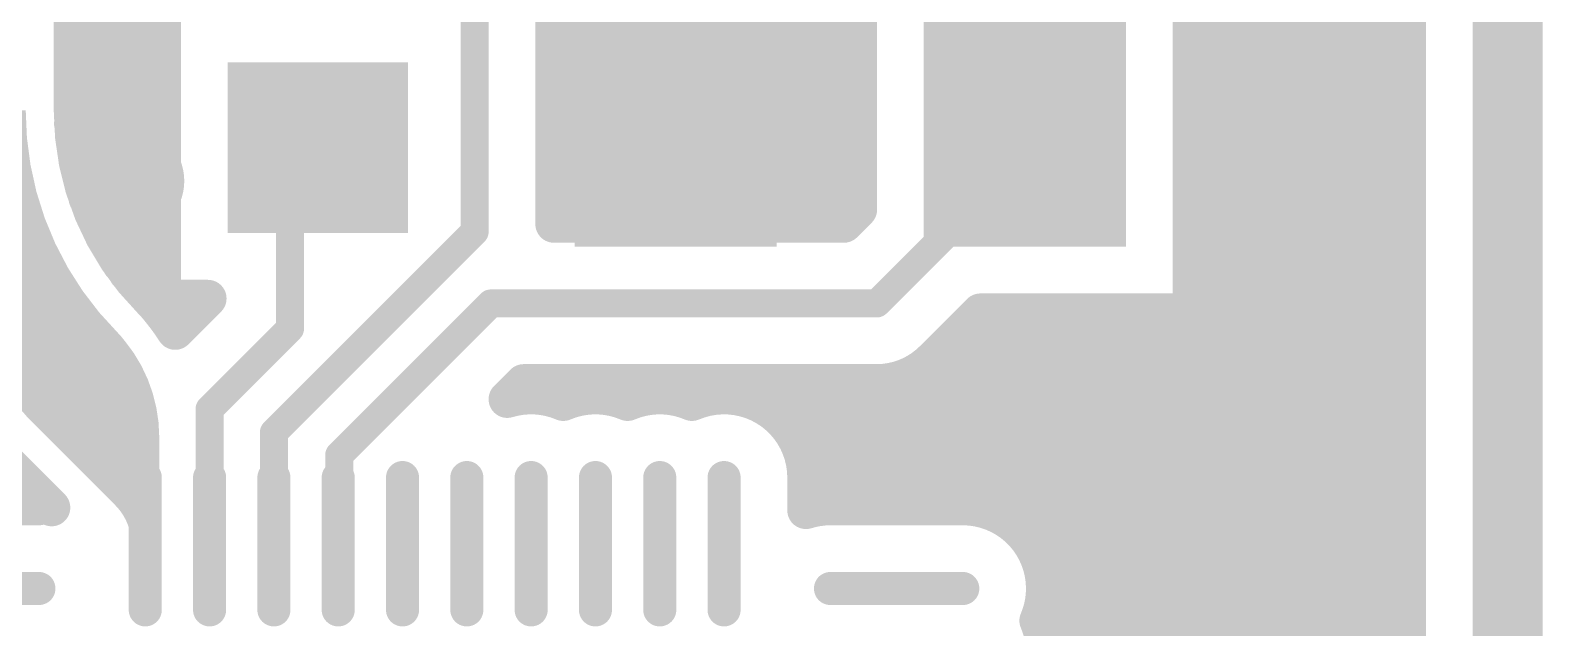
# Model space of a CAD drawing. Header units: inches. Extents: x 0 to 226, y 0 to 70.
# Drawn here: x 99.72 to 107.95, y 10.78 to 14.04 of the extents above; entities that cross this region are included whole.
import ezdxf

# ---------------------------------------------------------------- set-up
doc = ezdxf.new("R2010")
doc.units = ezdxf.units.IN
doc.layers.add('Keep-Out Layer', color=6, linetype='Continuous')
doc.layers.add('Top Layer', color=1, linetype='Continuous')

msp = doc.modelspace()

# ---------------------------------------------------------------- linework, layer by layer
at = {"layer": 'Keep-Out Layer'}
msp.add_lwpolyline([(107.76204, 0, 0.3809999999999999, 0.3809999999999999, 0), (107.76204, 24.8301002, 0.3809999999999999, 0.3809999999999999, 0)], format="xyseb", dxfattribs=at)
at = {"layer": 'Top Layer'}
for points in [[(100.01124016, 13.1830826, 0.2032, 0.2032, 0), (100.01124016, 18.5064654, 0.2032, 0.2032, 0)], [(106.10724016, 0.5460999999999999, 0.2032, 0.2032, 0), (106.10724016, 18.5064654, 0.2032, 0.2032, 0)], [(106.31044016, 0.5460999999999999, 0.2032, 0.2032, 0), (106.31044016, 18.5064654, 0.2032, 0.2032, 0)], [(106.51364016, 0.5460999999999999, 0.2032, 0.2032, 0), (106.51364016, 18.5064654, 0.2032, 0.2032, 0)], [(106.71684016, 0.5460999999999999, 0.2032, 0.2032, 0), (106.71684016, 18.5064654, 0.2032, 0.2032, 0)], [(106.92004016, 0.5460999999999999, 0.2032, 0.2032, 0), (106.92004016, 18.5064654, 0.2032, 0.2032, 0)], [(107.12324016, 0.5460999999999999, 0.2032, 0.2032, 0), (107.12324016, 18.5064654, 0.2032, 0.2032, 0)], [(107.21594, 0.5460999999999999, 0.2032, 0.2032, 0), (107.21594, 18.5064654, 0.2032, 0.2032, 0)], [(99.95053415999999, 13.59946226, 0.2032, 0.2032, 0), (99.95053415999999, 18.39536072, 0.2032, 0.2032, 0)], [(100.21444016, 12.76275832, 0.2032, 0.2032, 0), (100.21444016, 18.25247556, 0.2032, 0.2032, 0)], [(100.41764016, 12.52404404, 0.2032, 0.2032, 0), (100.41764016, 18.25247556, 0.2032, 0.2032, 0)], [(104.07524016, 12.9805303, 0.2032, 0.2032, 0), (104.07524016, 15.18980198, 0.2032, 0.2032, 0)], [(103.87204016, 12.9805303, 0.2032, 0.2032, 0), (103.87204016, 14.98660198, 0.2032, 0.2032, 0)], [(103.05924016, 12.9805303, 0.2032, 0.2032, 0), (103.05924016, 14.80145376, 0.2032, 0.2032, 0)], [(103.26244016, 12.9805303, 0.2032, 0.2032, 0), (103.26244016, 14.80145376, 0.2032, 0.2032, 0)], [(103.46564016, 12.9805303, 0.2032, 0.2032, 0), (103.46564016, 14.80145376, 0.2032, 0.2032, 0)], [(103.66884016, 12.9805303, 0.2032, 0.2032, 0), (103.66884016, 14.80145376, 0.2032, 0.2032, 0)], [(102.85604016, 12.9805303, 0.2032, 0.2032, 0), (102.85604016, 14.70448164, 0.2032, 0.2032, 0)], [(102.13978048, 12.9393569, 0.1524, 0.1524, 0), (102.13978048, 14.5988786, 0.1524, 0.1524, 0)], [(102.65284016, 12.9805303, 0.2032, 0.2032, 0), (102.65284016, 14.50128164, 0.2032, 0.2032, 0)], [(104.22848852, 13.05970972, 0.2032, 0.2032, 0), (104.22848852, 14.51265576, 0.2032, 0.2032, 0)], [(106.0396914, 12.50145328, 0.2032, 0.2032, 0), (106.0396914, 14.51265576, 0.2032, 0.2032, 0)], [(102.57158048, 12.9805303, 0.2032, 0.2032, 0), (102.57158048, 14.42002196, 0.2032, 0.2032, 0)], [(100.44050524, 12.5756543, 0.2032, 0.2032, 0), (100.44050524, 14.21685498, 0.2032, 0.2032, 0)], [(99.95053415999999, 14.13686784, 0.2032, 0.2032, 0), (100.44050524, 14.13686784, 0.2032, 0.2032, 0)], [(102.57158048, 14.13686784, 0.2032, 0.2032, 0), (104.22848852, 14.13686784, 0.2032, 0.2032, 0)], [(106.0396914, 14.13686784, 0.2032, 0.2032, 0), (107.21594, 14.13686784, 0.2032, 0.2032, 0)], [(99.95053415999999, 13.93366784, 0.2032, 0.2032, 0), (100.44050524, 13.93366784, 0.2032, 0.2032, 0)], [(102.57158048, 13.93366784, 0.2032, 0.2032, 0), (104.22848852, 13.93366784, 0.2032, 0.2032, 0)], [(106.0396914, 13.93366784, 0.2032, 0.2032, 0), (107.21594, 13.93366784, 0.2032, 0.2032, 0)], [(99.96008456, 12.15069198, 0.6730999999999999, 0.6730999999999999, -0.198912367379658), (99.35998416, 13.59946226, 0.6730999999999999, 0.6730999999999999, 0)], [(99.95053415999999, 13.73046784, 0.2032, 0.2032, 0), (100.44050524, 13.73046784, 0.2032, 0.2032, 0)], [(102.57158048, 13.73046784, 0.2032, 0.2032, 0), (104.22848852, 13.73046784, 0.2032, 0.2032, 0)], [(106.0396914, 13.73046784, 0.2032, 0.2032, 0), (107.21594, 13.73046784, 0.2032, 0.2032, 0)], [(100.37766564, 12.56827306, 0.2032, 0.2032, -0.198912367379658), (99.95053415999999, 13.59946226, 0.2032, 0.2032, 0)], [(99.95232232, 13.52726784, 0.2032, 0.2032, 0), (100.44050524, 13.52726784, 0.2032, 0.2032, 0)], [(102.57158048, 13.52726784, 0.2032, 0.2032, 0), (104.22848852, 13.52726784, 0.2032, 0.2032, 0)], [(106.0396914, 13.52726784, 0.2032, 0.2032, 0), (107.21594, 13.52726784, 0.2032, 0.2032, 0)], [(99.97677235999998, 13.32406784, 0.2032, 0.2032, 0), (100.44050524, 13.32406784, 0.2032, 0.2032, 0)], [(101.13518, 13.11832784, 0.1524, 0.1524, 0), (101.3862336, 13.36938144, 0.1524, 0.1524, 0)], [(102.57158048, 13.32406784, 0.2032, 0.2032, 0), (104.22848852, 13.32406784, 0.2032, 0.2032, 0)], [(104.32816574, 12.5487303, 0.1524, 0.1524, 0), (105.13408996, 13.35465452, 0.1524, 0.1524, 0)], [(105.13408996, 13.35465452, 0.1524, 0.1524, 0), (105.13409504, 13.35465452, 0.1524, 0.1524, 0)], [(106.0396914, 13.32406784, 0.2032, 0.2032, 0), (107.21594, 13.32406784, 0.2032, 0.2032, 0)], [(100.03130362, 13.12086784, 0.2032, 0.2032, 0), (100.44050524, 13.12086784, 0.2032, 0.2032, 0)], [(101.13518, 12.41237294, 0.1524, 0.1524, 0), (101.13518, 13.11832784, 0.1524, 0.1524, 0)], [(102.57158048, 13.12086784, 0.2032, 0.2032, 0), (104.22848852, 13.12086784, 0.2032, 0.2032, 0)], [(106.0396914, 13.12086784, 0.2032, 0.2032, 0), (107.21594, 13.12086784, 0.2032, 0.2032, 0)], [(104.1493091, 12.9805303, 0.2032, 0.2032, 0), (104.22848852, 13.05970972, 0.2032, 0.2032, 0)], [(100.1197261, 12.91766784, 0.2032, 0.2032, 0), (100.44050524, 12.91766784, 0.2032, 0.2032, 0)], [(101.047169, 11.84674542, 0.1524, 0.1524, 0), (102.13978048, 12.9393569, 0.1524, 0.1524, 0)], [(102.57158048, 12.9805303, 0.2032, 0.2032, 0), (104.1493091, 12.9805303, 0.2032, 0.2032, 0)], [(106.0396914, 12.91766784, 0.2032, 0.2032, 0), (107.21594, 12.91766784, 0.2032, 0.2032, 0)], [(100.24976648, 12.71446784, 0.2032, 0.2032, 0), (100.44050524, 12.71446784, 0.2032, 0.2032, 0)], [(106.0396914, 12.71446784, 0.2032, 0.2032, 0), (107.21594, 12.71446784, 0.2032, 0.2032, 0)], [(100.44050524, 12.5756543, 0.2032, 0.2032, 0), (100.68780472, 12.5756543, 0.2032, 0.2032, 0)], [(100.51010378, 12.39795336, 0.2032, 0.2032, 0), (100.68780472, 12.5756543, 0.2032, 0.2032, 0)], [(100.37766564, 12.56827306, 0.2032, 0.2032, -0.03240141797520261), (100.42811766, 12.51082334, 0.2032, 0.2032, 0)], [(100.42777476, 12.51126784, 0.2032, 0.2032, 0), (100.62341826, 12.51126784, 0.2032, 0.2032, 0)], [(100.42811512, 12.51082334, 0.2032, 0.2032, -0.03228820489704481), (100.51010378, 12.39795336, 0.2032, 0.2032, 0)], [(101.40244642, 11.7234589, 0.1524, 0.1524, 0), (102.22771782, 12.5487303, 0.1524, 0.1524, 0)], [(102.22771782, 12.5487303, 0.1524, 0.1524, 0), (104.32816574, 12.5487303, 0.1524, 0.1524, 0)], [(104.63398174, 12.24388966, 0.2032, 0.2032, 0), (104.89154536, 12.50145328, 0.2032, 0.2032, 0)], [(104.88804016, 11.4335941, 0.2032, 0.2032, 0), (104.88804016, 12.49794808, 0.2032, 0.2032, 0)], [(104.89154536, 12.50145328, 0.2032, 0.2032, 0), (106.0396914, 12.50145328, 0.2032, 0.2032, 0)], [(105.09124016, 11.33146832, 0.2032, 0.2032, 0), (105.09124016, 12.50145328, 0.2032, 0.2032, 0)], [(105.29444016, 0.5460999999999999, 0.2032, 0.2032, 0), (105.29444016, 12.50145328, 0.2032, 0.2032, 0)], [(105.49764016, 0.5460999999999999, 0.2032, 0.2032, 0), (105.49764016, 12.50145328, 0.2032, 0.2032, 0)], [(105.70084016, 0.5460999999999999, 0.2032, 0.2032, 0), (105.70084016, 12.50145328, 0.2032, 0.2032, 0)], [(105.90404016, 0.5460999999999999, 0.2032, 0.2032, 0), (105.90404016, 12.50145328, 0.2032, 0.2032, 0)], [(106.0396914, 12.51126784, 0.2032, 0.2032, 0), (107.21594, 12.51126784, 0.2032, 0.2032, 0)], [(100.6971697, 11.97436264, 0.1524, 0.1524, 0), (101.13518, 12.41237294, 0.1524, 0.1524, 0)], [(100.12718608, 12.3513342, 0.1524, 0.1524, -0.198912367379658), (100.3471704, 11.8202456, 0.1524, 0.1524, 0)], [(104.68484016, 11.44316736, 0.2032, 0.2032, 0), (104.68484016, 12.29474808, 0.2032, 0.2032, 0)], [(104.69815992, 12.30806784, 0.2032, 0.2032, 0), (107.21594, 12.30806784, 0.2032, 0.2032, 0)], [(104.63398174, 12.24388966, 0.2032, 0.2032, -0.1993267855441518), (104.32816574, 12.1169303, 0.2032, 0.2032, 0)], [(104.63349406, 12.24340198, 0.2032, 0.2032, -0.198912367379658), (104.32816574, 12.1169303, 0.2032, 0.2032, 0)], [(99.82951839999998, 12.11617846, 0.1524, 0.1524, 0), (100.09454962, 11.85114724, 0.1524, 0.1524, 0)], [(99.96008456, 12.15069198, 0.1524, 0.1524, 0), (100.11172256, 11.99905398, 0.1524, 0.1524, 0)], [(100.13275376, 12.12169026, 0.1524, 0.1524, -0.198912367379658), (100.3471704, 11.60404334, 0.1524, 0.1524, 0)], [(102.31711312, 12.02746896, 0.2032, 0.2032, 0), (102.40657446, 12.1169303, 0.2032, 0.2032, 0)], [(102.394512, 12.10486784, 0.2032, 0.2032, 0), (107.21594, 12.10486784, 0.2032, 0.2032, 0)], [(102.40657446, 12.1169303, 0.2032, 0.2032, 0), (104.32816574, 12.1169303, 0.2032, 0.2032, 0)], [(102.65284016, 12.0228487, 0.2032, 0.2032, 0), (102.65284016, 12.1169303, 0.2032, 0.2032, 0)], [(103.05924016, 12.03810902, 0.2032, 0.2032, 0), (103.05924016, 12.1169303, 0.2032, 0.2032, 0)], [(103.26244016, 12.0317006, 0.2032, 0.2032, 0), (103.26244016, 12.1169303, 0.2032, 0.2032, 0)], [(103.66884016, 12.01247026, 0.2032, 0.2032, 0), (103.66884016, 12.1169303, 0.2032, 0.2032, 0)], [(103.87204016, 11.84215818, 0.2032, 0.2032, 0), (103.87204016, 12.1169303, 0.2032, 0.2032, 0)], [(104.07524016, 11.44316736, 0.2032, 0.2032, 0), (104.07524016, 12.1169303, 0.2032, 0.2032, 0)], [(104.27844016, 11.44316736, 0.2032, 0.2032, 0), (104.27844016, 12.1169303, 0.2032, 0.2032, 0)], [(104.48164016, 11.44316736, 0.2032, 0.2032, 0), (104.48164016, 12.1451243, 0.2032, 0.2032, 0)], [(99.84055215999999, 12.04450728, 0.1524, 0.1524, 0), (100.13742736, 11.74763208, 0.1524, 0.1524, 0)], [(102.31711312, 12.02746896, 0.2032, 0.2032, -0.176749268592899), (102.62216712, 12.01106818, 0.2032, 0.2032, 0)], [(102.62216712, 12.01106818, 0.2032, 0.2032, -0.2045827865795275), (102.97216388, 12.01106818, 0.2032, 0.2032, 0)], [(102.97216388, 12.01106818, 0.2032, 0.2032, -0.2045827865795275), (103.32216572, 12.01106818, 0.2032, 0.2032, 0)], [(103.32216572, 12.01106818, 0.2032, 0.2032, -0.5380189141260412), (103.94276392, 11.60126966, 0.2032, 0.2032, 0)], [(99.7621576, 11.98001414, 0.1524, 0.1524, 0), (100.23846348, 11.50370826, 0.1524, 0.1524, 0)], [(100.11172256, 11.99905398, 0.1524, 0.1524, -0.198912367379658), (100.3471704, 11.43063246, 0.1524, 0.1524, 0)], [(100.6971697, 11.24126784, 0.1524, 0.1524, 0), (100.6971697, 11.97436264, 0.1524, 0.1524, 0)], [(103.8262846, 11.90166784, 0.2032, 0.2032, 0), (107.21594, 11.90166784, 0.2032, 0.2032, 0)], [(100.09454962, 11.8511447, 0.1524, 0.1524, -0.198912367379658), (100.3471704, 11.24126784, 0.1524, 0.1524, 0)], [(100.3471704, 11.60404334, 0.1524, 0.1524, 0), (100.3471704, 11.8202456, 0.1524, 0.1524, 0)], [(101.047169, 11.24126784, 0.1524, 0.1524, 0), (101.047169, 11.84674542, 0.1524, 0.1524, 0)], [(99.52867064, 11.74652718, 0.2032, 0.2032, 0), (99.83745081999999, 11.437747, 0.2032, 0.2032, 0)], [(100.13742736, 11.74763208, 0.1524, 0.1524, -0.198912367379658), (100.3471704, 11.24126784, 0.1524, 0.1524, 0)], [(101.40244642, 11.24654596, 0.1524, 0.1524, 0), (101.40244642, 11.7234589, 0.1524, 0.1524, 0)], [(103.93203496, 11.69846784, 0.2032, 0.2032, 0), (107.21594, 11.69846784, 0.2032, 0.2032, 0)], [(100.3471704, 10.88126856, 0.17999964, 0.17999964, 0), (100.3471704, 11.60126712, 0.17999964, 0.17999964, 0)], [(100.6971697, 10.88126856, 0.17999964, 0.17999964, 0), (100.6971697, 11.60126712, 0.17999964, 0.17999964, 0)], [(101.047169, 10.88126856, 0.17999964, 0.17999964, 0), (101.047169, 11.60126712, 0.17999964, 0.17999964, 0)], [(101.3971683, 10.88126856, 0.17999964, 0.17999964, 0), (101.3971683, 11.60126712, 0.17999964, 0.17999964, 0)], [(101.7471676, 10.88126856, 0.17999964, 0.17999964, 0), (101.7471676, 11.60126712, 0.17999964, 0.17999964, 0)], [(102.0971669, 10.88126856, 0.17999964, 0.17999964, 0), (102.0971669, 11.60126712, 0.17999964, 0.17999964, 0)], [(102.4471662, 10.88126856, 0.17999964, 0.17999964, 0), (102.4471662, 11.60126712, 0.17999964, 0.17999964, 0)], [(102.7971655, 10.88126856, 0.17999964, 0.17999964, 0), (102.7971655, 11.60126712, 0.17999964, 0.17999964, 0)], [(103.1471648, 10.88126856, 0.17999964, 0.17999964, 0), (103.1471648, 11.60126712, 0.17999964, 0.17999964, 0)], [(103.4971641, 10.88126856, 0.17999964, 0.17999964, 0), (103.4971641, 11.60126712, 0.17999964, 0.17999964, 0)], [(103.94276392, 11.42273052, 0.2032, 0.2032, 0), (103.94276392, 11.60126966, 0.2032, 0.2032, 0)], [(100.3471704, 11.43063246, 0.1524, 0.1524, 0), (100.3471704, 11.60404334, 0.1524, 0.1524, 0)], [(98.24677073999999, 11.49526784, 0.2032, 0.2032, 0), (99.77992997999999, 11.49526784, 0.2032, 0.2032, 0)], [(99.51049948, 11.44316736, 0.2032, 0.2032, 0), (99.7681647, 11.44316736, 0.2032, 0.2032, 0)], [(100.23846348, 11.50370572, 0.1524, 0.1524, -0.198912367379658), (100.3471704, 11.24126784, 0.1524, 0.1524, 0)], [(103.94276392, 11.49526784, 0.2032, 0.2032, 0), (107.21594, 11.49526784, 0.2032, 0.2032, 0)], [(103.94276392, 11.42273052, 0.2032, 0.2032, -0.07615422015174254), (104.07616218, 11.44316736, 0.2032, 0.2032, 0)], [(104.07616218, 11.44316736, 0.2032, 0.2032, 0), (104.79616582, 11.44316736, 0.2032, 0.2032, 0)], [(104.79616582, 11.44316736, 0.2032, 0.2032, -0.4142135623730951), (105.24176564, 10.99756754, 0.2032, 0.2032, 0)], [(100.3471704, 11.24126784, 0.1524, 0.1524, 0), (100.3471704, 11.43063246, 0.1524, 0.1524, 0)], [(105.1305746, 11.29206784, 0.2032, 0.2032, 0), (107.21594, 11.29206784, 0.2032, 0.2032, 0)], [(101.3971683, 11.24126784, 0.1524, 0.1524, 0), (101.40244642, 11.24654596, 0.1524, 0.1524, 0)], [(105.23231176, 11.08886784, 0.2032, 0.2032, 0), (107.21594, 11.08886784, 0.2032, 0.2032, 0)], [(99.76816215999999, 10.99756754, 0.17999964, 0.17999964, 0), (99.0481636, 10.99756754, 0.17999964, 0.17999964, 0)], [(104.07616472, 10.99756754, 0.17999964, 0.17999964, 0), (104.79616328, 10.99756754, 0.17999964, 0.17999964, 0)], [(105.24176564, 10.99756754, 0.2032, 0.2032, -0.1012428938695137), (105.20596434, 10.82256916, 0.2032, 0.2032, 0)], [(105.22748576, 10.88566784, 0.2032, 0.2032, 0), (107.21594, 10.88566784, 0.2032, 0.2032, 0)], [(105.20596434, 10.82256916, 0.2032, 0.2032, -0.1012428938695139), (105.24176564, 10.64756824, 0.2032, 0.2032, 0)]]:
    msp.add_lwpolyline(points, format="xyseb", dxfattribs=at)
for points in [[(100.05139248, 14.03617716, 0.3048, 0.3048, 1), (100.35619248, 14.03617716, 0.3048, 0.3048, 1)], [(99.89973416, 14.13686784, 0.1016, 0.1016, 1), (100.00133416, 14.13686784, 0.1016, 0.1016, 1)], [(100.38970524, 14.13686784, 0.1016, 0.1016, 1), (100.49130524, 14.13686784, 0.1016, 0.1016, 1)], [(102.52078048, 14.13686784, 0.1016, 0.1016, 1), (102.62238048, 14.13686784, 0.1016, 0.1016, 1)], [(105.9888914, 14.13686784, 0.1016, 0.1016, 1), (106.0904914, 14.13686784, 0.1016, 0.1016, 1)], [(107.16514, 14.13686784, 0.1016, 0.1016, 1), (107.26674, 14.13686784, 0.1016, 0.1016, 1)], [(99.89973416, 13.93366784, 0.1016, 0.1016, 1), (100.00133416, 13.93366784, 0.1016, 0.1016, 1)], [(100.38970524, 13.93366784, 0.1016, 0.1016, 1), (100.49130524, 13.93366784, 0.1016, 0.1016, 1)], [(102.52078048, 13.93366784, 0.1016, 0.1016, 1), (102.62238048, 13.93366784, 0.1016, 0.1016, 1)], [(104.17768852, 13.93366784, 0.1016, 0.1016, 1), (104.27928852, 13.93366784, 0.1016, 0.1016, 1)], [(105.9888914, 13.93366784, 0.1016, 0.1016, 1), (106.0904914, 13.93366784, 0.1016, 0.1016, 1)], [(107.16514, 13.93366784, 0.1016, 0.1016, 1), (107.26674, 13.93366784, 0.1016, 0.1016, 1)], [(99.89973416, 13.73046784, 0.1016, 0.1016, 1), (100.00133416, 13.73046784, 0.1016, 0.1016, 1)], [(100.38970524, 13.73046784, 0.1016, 0.1016, 1), (100.49130524, 13.73046784, 0.1016, 0.1016, 1)], [(102.52078048, 13.73046784, 0.1016, 0.1016, 1), (102.62238048, 13.73046784, 0.1016, 0.1016, 1)], [(104.17768852, 13.73046784, 0.1016, 0.1016, 1), (104.27928852, 13.73046784, 0.1016, 0.1016, 1)], [(105.9888914, 13.73046784, 0.1016, 0.1016, 1), (106.0904914, 13.73046784, 0.1016, 0.1016, 1)], [(107.16514, 13.73046784, 0.1016, 0.1016, 1), (107.26674, 13.73046784, 0.1016, 0.1016, 1)], [(99.89973416, 13.59946226, 0.1016, 0.1016, 1), (100.00133416, 13.59946226, 0.1016, 0.1016, 1)], [(99.89973416, 13.59946226, 0.1016, 0.1016, 1), (100.00133416, 13.59946226, 0.1016, 0.1016, 1)], [(99.90152231999998, 13.52726784, 0.1016, 0.1016, 1), (100.00312232, 13.52726784, 0.1016, 0.1016, 1)], [(100.38970524, 13.52726784, 0.1016, 0.1016, 1), (100.49130524, 13.52726784, 0.1016, 0.1016, 1)], [(102.52078048, 13.52726784, 0.1016, 0.1016, 1), (102.62238048, 13.52726784, 0.1016, 0.1016, 1)], [(104.17768852, 13.52726784, 0.1016, 0.1016, 1), (104.27928852, 13.52726784, 0.1016, 0.1016, 1)], [(105.9888914, 13.52726784, 0.1016, 0.1016, 1), (106.0904914, 13.52726784, 0.1016, 0.1016, 1)], [(106.16850496, 13.30440824, 0.3048, 0.3048, 1), (106.47330496, 13.30440824, 0.3048, 0.3048, 1)], [(107.16514, 13.52726784, 0.1016, 0.1016, 1), (107.26674, 13.52726784, 0.1016, 0.1016, 1)], [(100.10219248, 13.21526186, 0.3048, 0.3048, 1), (100.40699248, 13.21526186, 0.3048, 0.3048, 1)], [(99.92597236, 13.32406784, 0.1016, 0.1016, 1), (100.02757236, 13.32406784, 0.1016, 0.1016, 1)], [(100.38970524, 13.32406784, 0.1016, 0.1016, 1), (100.49130524, 13.32406784, 0.1016, 0.1016, 1)], [(101.3481336, 13.36938144, 0.0762, 0.0762, 1), (101.4243336, 13.36938144, 0.0762, 0.0762, 1)], [(102.52078048, 13.32406784, 0.1016, 0.1016, 1), (102.62238048, 13.32406784, 0.1016, 0.1016, 1)], [(104.17768852, 13.32406784, 0.1016, 0.1016, 1), (104.27928852, 13.32406784, 0.1016, 0.1016, 1)], [(105.09598996, 13.35465452, 0.0762, 0.0762, 1), (105.17218996, 13.35465452, 0.0762, 0.0762, 1)], [(105.09598996, 13.35465452, 0.0762, 0.0762, 1), (105.17218996, 13.35465452, 0.0762, 0.0762, 1)], [(105.09599504, 13.35465452, 0.0762, 0.0762, 1), (105.17219504, 13.35465452, 0.0762, 0.0762, 1)], [(105.9888914, 13.32406784, 0.1016, 0.1016, 1), (106.0904914, 13.32406784, 0.1016, 0.1016, 1)], [(107.16514, 13.32406784, 0.1016, 0.1016, 1), (107.26674, 13.32406784, 0.1016, 0.1016, 1)], [(99.96044016, 13.1830826, 0.1016, 0.1016, 1), (100.06204016, 13.1830826, 0.1016, 0.1016, 1)], [(99.98050362, 13.12086784, 0.1016, 0.1016, 1), (100.08210362, 13.12086784, 0.1016, 0.1016, 1)], [(100.38970524, 13.12086784, 0.1016, 0.1016, 1), (100.49130524, 13.12086784, 0.1016, 0.1016, 1)], [(101.09708, 13.11832784, 0.0762, 0.0762, 1), (101.17328, 13.11832784, 0.0762, 0.0762, 1)], [(101.09708, 13.11832784, 0.0762, 0.0762, 1), (101.17328, 13.11832784, 0.0762, 0.0762, 1)], [(102.52078048, 13.12086784, 0.1016, 0.1016, 1), (102.62238048, 13.12086784, 0.1016, 0.1016, 1)], [(104.17768852, 13.12086784, 0.1016, 0.1016, 1), (104.27928852, 13.12086784, 0.1016, 0.1016, 1)], [(105.9888914, 13.12086784, 0.1016, 0.1016, 1), (106.0904914, 13.12086784, 0.1016, 0.1016, 1)], [(107.16514, 13.12086784, 0.1016, 0.1016, 1), (107.26674, 13.12086784, 0.1016, 0.1016, 1)], [(104.17768852, 13.05970972, 0.1016, 0.1016, 1), (104.27928852, 13.05970972, 0.1016, 0.1016, 1)], [(104.17768852, 13.05970972, 0.1016, 0.1016, 1), (104.27928852, 13.05970972, 0.1016, 0.1016, 1)], [(100.0689261, 12.91766784, 0.1016, 0.1016, 1), (100.1705261, 12.91766784, 0.1016, 0.1016, 1)], [(100.38970524, 12.91766784, 0.1016, 0.1016, 1), (100.49130524, 12.91766784, 0.1016, 0.1016, 1)], [(102.10168048, 12.9393569, 0.0762, 0.0762, 1), (102.17788048, 12.9393569, 0.0762, 0.0762, 1)], [(102.10168048, 12.9393569, 0.0762, 0.0762, 1), (102.17788048, 12.9393569, 0.0762, 0.0762, 1)], [(102.52078048, 12.9805303, 0.1016, 0.1016, 1), (102.62238048, 12.9805303, 0.1016, 0.1016, 1)], [(102.52078048, 12.9805303, 0.1016, 0.1016, 1), (102.62238048, 12.9805303, 0.1016, 0.1016, 1)], [(102.60204016, 12.9805303, 0.1016, 0.1016, 1), (102.70364016, 12.9805303, 0.1016, 0.1016, 1)], [(102.80524016, 12.9805303, 0.1016, 0.1016, 1), (102.90684016, 12.9805303, 0.1016, 0.1016, 1)], [(103.00844016, 12.9805303, 0.1016, 0.1016, 1), (103.11004016, 12.9805303, 0.1016, 0.1016, 1)], [(103.21164016, 12.9805303, 0.1016, 0.1016, 1), (103.31324016, 12.9805303, 0.1016, 0.1016, 1)], [(103.41484016, 12.9805303, 0.1016, 0.1016, 1), (103.51644016, 12.9805303, 0.1016, 0.1016, 1)], [(103.61804016, 12.9805303, 0.1016, 0.1016, 1), (103.71964016, 12.9805303, 0.1016, 0.1016, 1)], [(103.82124016, 12.9805303, 0.1016, 0.1016, 1), (103.92284016, 12.9805303, 0.1016, 0.1016, 1)], [(104.02444016, 12.9805303, 0.1016, 0.1016, 1), (104.12604016, 12.9805303, 0.1016, 0.1016, 1)], [(104.0985091, 12.9805303, 0.1016, 0.1016, 1), (104.2001091, 12.9805303, 0.1016, 0.1016, 1)], [(104.0985091, 12.9805303, 0.1016, 0.1016, 1), (104.2001091, 12.9805303, 0.1016, 0.1016, 1)], [(105.9888914, 12.91766784, 0.1016, 0.1016, 1), (106.0904914, 12.91766784, 0.1016, 0.1016, 1)], [(107.16514, 12.91766784, 0.1016, 0.1016, 1), (107.26674, 12.91766784, 0.1016, 0.1016, 1)], [(100.16364016, 12.76275832, 0.1016, 0.1016, 1), (100.26524016, 12.76275832, 0.1016, 0.1016, 1)], [(100.19896648, 12.71446784, 0.1016, 0.1016, 1), (100.30056648, 12.71446784, 0.1016, 0.1016, 1)], [(100.38970524, 12.71446784, 0.1016, 0.1016, 1), (100.49130524, 12.71446784, 0.1016, 0.1016, 1)], [(105.9888914, 12.71446784, 0.1016, 0.1016, 1), (106.0904914, 12.71446784, 0.1016, 0.1016, 1)], [(107.16514, 12.71446784, 0.1016, 0.1016, 1), (107.26674, 12.71446784, 0.1016, 0.1016, 1)], [(100.38970524, 12.5756543, 0.1016, 0.1016, 1), (100.49130524, 12.5756543, 0.1016, 0.1016, 1)], [(100.38970524, 12.5756543, 0.1016, 0.1016, 1), (100.49130524, 12.5756543, 0.1016, 0.1016, 1)], [(100.63700472, 12.5756543, 0.1016, 0.1016, 1), (100.73860472, 12.5756543, 0.1016, 0.1016, 1)], [(100.63700472, 12.5756543, 0.1016, 0.1016, 1), (100.73860472, 12.5756543, 0.1016, 0.1016, 1)], [(100.32686564, 12.56827306, 0.1016, 0.1016, 1), (100.42846564, 12.56827306, 0.1016, 0.1016, 1)], [(100.32686564, 12.56827306, 0.1016, 0.1016, 1), (100.42846564, 12.56827306, 0.1016, 0.1016, 1)], [(100.36684016, 12.52404404, 0.1016, 0.1016, 1), (100.46844016, 12.52404404, 0.1016, 0.1016, 1)], [(100.37697476, 12.51126784, 0.1016, 0.1016, 1), (100.47857476, 12.51126784, 0.1016, 0.1016, 1)], [(100.37731512, 12.51082334, 0.1016, 0.1016, 1), (100.47891512, 12.51082334, 0.1016, 0.1016, 1)], [(100.37731766, 12.51082334, 0.1016, 0.1016, 1), (100.47891766, 12.51082334, 0.1016, 0.1016, 1)], [(100.57261826, 12.51126784, 0.1016, 0.1016, 1), (100.67421826, 12.51126784, 0.1016, 0.1016, 1)], [(102.18961782, 12.5487303, 0.0762, 0.0762, 1), (102.26581782, 12.5487303, 0.0762, 0.0762, 1)], [(102.18961782, 12.5487303, 0.0762, 0.0762, 1), (102.26581782, 12.5487303, 0.0762, 0.0762, 1)], [(104.29006574, 12.5487303, 0.0762, 0.0762, 1), (104.36626574, 12.5487303, 0.0762, 0.0762, 1)], [(104.29006574, 12.5487303, 0.0762, 0.0762, 1), (104.36626574, 12.5487303, 0.0762, 0.0762, 1)], [(104.83724016, 12.49794808, 0.1016, 0.1016, 1), (104.93884016, 12.49794808, 0.1016, 0.1016, 1)], [(104.84074536, 12.50145328, 0.1016, 0.1016, 1), (104.94234536, 12.50145328, 0.1016, 0.1016, 1)], [(104.84074536, 12.50145328, 0.1016, 0.1016, 1), (104.94234536, 12.50145328, 0.1016, 0.1016, 1)], [(105.04044016, 12.50145328, 0.1016, 0.1016, 1), (105.14204016, 12.50145328, 0.1016, 0.1016, 1)], [(105.24364016, 12.50145328, 0.1016, 0.1016, 1), (105.34524016, 12.50145328, 0.1016, 0.1016, 1)], [(105.44684016, 12.50145328, 0.1016, 0.1016, 1), (105.54844016, 12.50145328, 0.1016, 0.1016, 1)], [(105.65004016, 12.50145328, 0.1016, 0.1016, 1), (105.75164016, 12.50145328, 0.1016, 0.1016, 1)], [(105.85324016, 12.50145328, 0.1016, 0.1016, 1), (105.95484016, 12.50145328, 0.1016, 0.1016, 1)], [(105.9888914, 12.51126784, 0.1016, 0.1016, 1), (106.0904914, 12.51126784, 0.1016, 0.1016, 1)], [(105.9888914, 12.50145328, 0.1016, 0.1016, 1), (106.0904914, 12.50145328, 0.1016, 0.1016, 1)], [(105.9888914, 12.50145328, 0.1016, 0.1016, 1), (106.0904914, 12.50145328, 0.1016, 0.1016, 1)], [(107.16514, 12.51126784, 0.1016, 0.1016, 1), (107.26674, 12.51126784, 0.1016, 0.1016, 1)], [(99.79180955999999, 12.15069198, 0.33655, 0.33655, 1), (100.12835956, 12.15069198, 0.33655, 0.33655, 1)], [(100.45930378, 12.39795336, 0.1016, 0.1016, 1), (100.56090378, 12.39795336, 0.1016, 0.1016, 1)], [(100.45930378, 12.39795336, 0.1016, 0.1016, 1), (100.56090378, 12.39795336, 0.1016, 0.1016, 1)], [(101.09708, 12.41237294, 0.0762, 0.0762, 1), (101.17328, 12.41237294, 0.0762, 0.0762, 1)], [(101.09708, 12.41237294, 0.0762, 0.0762, 1), (101.17328, 12.41237294, 0.0762, 0.0762, 1)], [(100.08908608, 12.3513342, 0.0762, 0.0762, 1), (100.16528608, 12.3513342, 0.0762, 0.0762, 1)], [(104.63404016, 12.29474808, 0.1016, 0.1016, 1), (104.73564016, 12.29474808, 0.1016, 0.1016, 1)], [(104.64735992, 12.30806784, 0.1016, 0.1016, 1), (104.74895992, 12.30806784, 0.1016, 0.1016, 1)], [(107.16514, 12.30806784, 0.1016, 0.1016, 1), (107.26674, 12.30806784, 0.1016, 0.1016, 1)], [(104.58269406, 12.24340198, 0.1016, 0.1016, 1), (104.68429406, 12.24340198, 0.1016, 0.1016, 1)], [(104.58318174, 12.24388966, 0.1016, 0.1016, 1), (104.68478174, 12.24388966, 0.1016, 0.1016, 1)], [(104.58318174, 12.24388966, 0.1016, 0.1016, 1), (104.68478174, 12.24388966, 0.1016, 0.1016, 1)], [(106.5639728, 12.0043829, 0.3048, 0.3048, 1), (106.8687728, 12.0043829, 0.3048, 0.3048, 1)], [(99.7914184, 12.11617846, 0.0762, 0.0762, 1), (99.86761839999998, 12.11617846, 0.0762, 0.0762, 1)], [(99.92198456, 12.15069198, 0.0762, 0.0762, 1), (99.99818456, 12.15069198, 0.0762, 0.0762, 1)], [(100.09465376, 12.12169026, 0.0762, 0.0762, 1), (100.17085376, 12.12169026, 0.0762, 0.0762, 1)], [(102.343712, 12.10486784, 0.1016, 0.1016, 1), (102.445312, 12.10486784, 0.1016, 0.1016, 1)], [(102.35577446, 12.1169303, 0.1016, 0.1016, 1), (102.45737446, 12.1169303, 0.1016, 0.1016, 1)], [(102.35577446, 12.1169303, 0.1016, 0.1016, 1), (102.45737446, 12.1169303, 0.1016, 0.1016, 1)], [(102.60204016, 12.1169303, 0.1016, 0.1016, 1), (102.70364016, 12.1169303, 0.1016, 0.1016, 1)], [(103.00844016, 12.1169303, 0.1016, 0.1016, 1), (103.11004016, 12.1169303, 0.1016, 0.1016, 1)], [(103.21164016, 12.1169303, 0.1016, 0.1016, 1), (103.31324016, 12.1169303, 0.1016, 0.1016, 1)], [(103.61804016, 12.1169303, 0.1016, 0.1016, 1), (103.71964016, 12.1169303, 0.1016, 0.1016, 1)], [(103.82124016, 12.1169303, 0.1016, 0.1016, 1), (103.92284016, 12.1169303, 0.1016, 0.1016, 1)], [(104.02444016, 12.1169303, 0.1016, 0.1016, 1), (104.12604016, 12.1169303, 0.1016, 0.1016, 1)], [(104.22764016, 12.1169303, 0.1016, 0.1016, 1), (104.32924016, 12.1169303, 0.1016, 0.1016, 1)], [(104.27736574, 12.1169303, 0.1016, 0.1016, 1), (104.37896574, 12.1169303, 0.1016, 0.1016, 1)], [(104.27736574, 12.1169303, 0.1016, 0.1016, 1), (104.37896574, 12.1169303, 0.1016, 0.1016, 1)], [(104.27736574, 12.1169303, 0.1016, 0.1016, 1), (104.37896574, 12.1169303, 0.1016, 0.1016, 1)], [(104.497632, 11.88866812, 0.3048, 0.3048, 1), (104.802432, 11.88866812, 0.3048, 0.3048, 1)], [(104.43084016, 12.1451243, 0.1016, 0.1016, 1), (104.53244016, 12.1451243, 0.1016, 0.1016, 1)], [(107.16514, 12.10486784, 0.1016, 0.1016, 1), (107.26674, 12.10486784, 0.1016, 0.1016, 1)], [(99.80245215999999, 12.04450728, 0.0762, 0.0762, 1), (99.87865215999999, 12.04450728, 0.0762, 0.0762, 1)], [(102.26631312, 12.02746896, 0.1016, 0.1016, 1), (102.36791312, 12.02746896, 0.1016, 0.1016, 1)], [(102.26631312, 12.02746896, 0.1016, 0.1016, 1), (102.36791312, 12.02746896, 0.1016, 0.1016, 1)], [(102.57136712, 12.01106818, 0.1016, 0.1016, 1), (102.67296712, 12.01106818, 0.1016, 0.1016, 1)], [(102.57136712, 12.01106818, 0.1016, 0.1016, 1), (102.67296712, 12.01106818, 0.1016, 0.1016, 1)], [(102.60204016, 12.0228487, 0.1016, 0.1016, 1), (102.70364016, 12.0228487, 0.1016, 0.1016, 1)], [(102.92136388, 12.01106818, 0.1016, 0.1016, 1), (103.02296388, 12.01106818, 0.1016, 0.1016, 1)], [(102.92136388, 12.01106818, 0.1016, 0.1016, 1), (103.02296388, 12.01106818, 0.1016, 0.1016, 1)], [(103.00844016, 12.03810902, 0.1016, 0.1016, 1), (103.11004016, 12.03810902, 0.1016, 0.1016, 1)], [(103.21164016, 12.0317006, 0.1016, 0.1016, 1), (103.31324016, 12.0317006, 0.1016, 0.1016, 1)], [(103.27136572, 12.01106818, 0.1016, 0.1016, 1), (103.37296572, 12.01106818, 0.1016, 0.1016, 1)], [(103.27136572, 12.01106818, 0.1016, 0.1016, 1), (103.37296572, 12.01106818, 0.1016, 0.1016, 1)], [(103.61804016, 12.01247026, 0.1016, 0.1016, 1), (103.71964016, 12.01247026, 0.1016, 0.1016, 1)], [(105.56012416, 11.84220136, 0.3048, 0.3048, 1), (105.86492416, 11.84220136, 0.3048, 0.3048, 1)], [(99.7240576, 11.98001414, 0.0762, 0.0762, 1), (99.8002576, 11.98001414, 0.0762, 0.0762, 1)], [(100.07362256, 11.99905398, 0.0762, 0.0762, 1), (100.14982256, 11.99905398, 0.0762, 0.0762, 1)], [(100.07362256, 11.99905398, 0.0762, 0.0762, 1), (100.14982256, 11.99905398, 0.0762, 0.0762, 1)], [(100.6590697, 11.97436264, 0.0762, 0.0762, 1), (100.7352697, 11.97436264, 0.0762, 0.0762, 1)], [(100.6590697, 11.97436264, 0.0762, 0.0762, 1), (100.7352697, 11.97436264, 0.0762, 0.0762, 1)], [(103.7754846, 11.90166784, 0.1016, 0.1016, 1), (103.8770846, 11.90166784, 0.1016, 0.1016, 1)], [(103.82124016, 11.84215818, 0.1016, 0.1016, 1), (103.92284016, 11.84215818, 0.1016, 0.1016, 1)], [(107.16514, 11.90166784, 0.1016, 0.1016, 1), (107.26674, 11.90166784, 0.1016, 0.1016, 1)], [(100.05644962, 11.85114724, 0.0762, 0.0762, 1), (100.13264962, 11.85114724, 0.0762, 0.0762, 1)], [(100.05644962, 11.8511447, 0.0762, 0.0762, 1), (100.13264962, 11.8511447, 0.0762, 0.0762, 1)], [(100.3090704, 11.8202456, 0.0762, 0.0762, 1), (100.3852704, 11.8202456, 0.0762, 0.0762, 1)], [(100.3090704, 11.8202456, 0.0762, 0.0762, 1), (100.3852704, 11.8202456, 0.0762, 0.0762, 1)], [(101.009069, 11.84674542, 0.0762, 0.0762, 1), (101.085269, 11.84674542, 0.0762, 0.0762, 1)], [(101.009069, 11.84674542, 0.0762, 0.0762, 1), (101.085269, 11.84674542, 0.0762, 0.0762, 1)], [(100.09932736, 11.74763208, 0.0762, 0.0762, 1), (100.17552736, 11.74763208, 0.0762, 0.0762, 1)], [(100.09932736, 11.74763208, 0.0762, 0.0762, 1), (100.17552736, 11.74763208, 0.0762, 0.0762, 1)], [(101.36434642, 11.7234589, 0.0762, 0.0762, 1), (101.44054642, 11.7234589, 0.0762, 0.0762, 1)], [(101.36434642, 11.7234589, 0.0762, 0.0762, 1), (101.44054642, 11.7234589, 0.0762, 0.0762, 1)], [(103.88123496, 11.69846784, 0.1016, 0.1016, 1), (103.98283496, 11.69846784, 0.1016, 0.1016, 1)], [(107.16514, 11.69846784, 0.1016, 0.1016, 1), (107.26674, 11.69846784, 0.1016, 0.1016, 1)], [(100.30217176, 11.60126712, 0.08999982, 0.08999982, 1), (100.39216904, 11.60126712, 0.08999982, 0.08999982, 1)], [(100.65217106, 11.60126712, 0.08999982, 0.08999982, 1), (100.74216834, 11.60126712, 0.08999982, 0.08999982, 1)], [(101.00217036, 11.60126712, 0.08999982, 0.08999982, 1), (101.09216764, 11.60126712, 0.08999982, 0.08999982, 1)], [(101.35216966, 11.60126712, 0.08999982, 0.08999982, 1), (101.44216694, 11.60126712, 0.08999982, 0.08999982, 1)], [(101.70216896, 11.60126712, 0.08999982, 0.08999982, 1), (101.79216624, 11.60126712, 0.08999982, 0.08999982, 1)], [(102.05216826, 11.60126712, 0.08999982, 0.08999982, 1), (102.14216554, 11.60126712, 0.08999982, 0.08999982, 1)], [(102.40216756, 11.60126712, 0.08999982, 0.08999982, 1), (102.49216484, 11.60126712, 0.08999982, 0.08999982, 1)], [(102.75216686, 11.60126712, 0.08999982, 0.08999982, 1), (102.84216414, 11.60126712, 0.08999982, 0.08999982, 1)], [(103.10216616, 11.60126712, 0.08999982, 0.08999982, 1), (103.19216344, 11.60126712, 0.08999982, 0.08999982, 1)], [(103.45216546, 11.60126712, 0.08999982, 0.08999982, 1), (103.54216274, 11.60126712, 0.08999982, 0.08999982, 1)], [(103.89196392, 11.60126966, 0.1016, 0.1016, 1), (103.99356392, 11.60126966, 0.1016, 0.1016, 1)], [(103.89196392, 11.60126966, 0.1016, 0.1016, 1), (103.99356392, 11.60126966, 0.1016, 0.1016, 1)], [(100.3090704, 11.60404334, 0.0762, 0.0762, 1), (100.3852704, 11.60404334, 0.0762, 0.0762, 1)], [(100.3090704, 11.60404334, 0.0762, 0.0762, 1), (100.3852704, 11.60404334, 0.0762, 0.0762, 1)], [(100.3090704, 11.60404334, 0.0762, 0.0762, 1), (100.3852704, 11.60404334, 0.0762, 0.0762, 1)], [(99.71736469999999, 11.44316736, 0.1016, 0.1016, 1), (99.8189647, 11.44316736, 0.1016, 0.1016, 1)], [(99.72912998, 11.49526784, 0.1016, 0.1016, 1), (99.83072997999999, 11.49526784, 0.1016, 0.1016, 1)], [(99.78665081999999, 11.437747, 0.1016, 0.1016, 1), (99.88825082, 11.437747, 0.1016, 0.1016, 1)], [(100.20036348, 11.50370826, 0.0762, 0.0762, 1), (100.27656348, 11.50370826, 0.0762, 0.0762, 1)], [(100.20036348, 11.50370572, 0.0762, 0.0762, 1), (100.27656348, 11.50370572, 0.0762, 0.0762, 1)], [(103.89196392, 11.49526784, 0.1016, 0.1016, 1), (103.99356392, 11.49526784, 0.1016, 0.1016, 1)], [(103.89196392, 11.42273052, 0.1016, 0.1016, 1), (103.99356392, 11.42273052, 0.1016, 0.1016, 1)], [(103.89196392, 11.42273052, 0.1016, 0.1016, 1), (103.99356392, 11.42273052, 0.1016, 0.1016, 1)], [(104.02444016, 11.44316736, 0.1016, 0.1016, 1), (104.12604016, 11.44316736, 0.1016, 0.1016, 1)], [(104.02536218, 11.44316736, 0.1016, 0.1016, 1), (104.12696218, 11.44316736, 0.1016, 0.1016, 1)], [(104.02536218, 11.44316736, 0.1016, 0.1016, 1), (104.12696218, 11.44316736, 0.1016, 0.1016, 1)], [(104.22764016, 11.44316736, 0.1016, 0.1016, 1), (104.32924016, 11.44316736, 0.1016, 0.1016, 1)], [(104.43084016, 11.44316736, 0.1016, 0.1016, 1), (104.53244016, 11.44316736, 0.1016, 0.1016, 1)], [(104.63404016, 11.44316736, 0.1016, 0.1016, 1), (104.73564016, 11.44316736, 0.1016, 0.1016, 1)], [(104.74536582, 11.44316736, 0.1016, 0.1016, 1), (104.84696582, 11.44316736, 0.1016, 0.1016, 1)], [(104.74536582, 11.44316736, 0.1016, 0.1016, 1), (104.84696582, 11.44316736, 0.1016, 0.1016, 1)], [(104.83724016, 11.4335941, 0.1016, 0.1016, 1), (104.93884016, 11.4335941, 0.1016, 0.1016, 1)], [(107.16514, 11.49526784, 0.1016, 0.1016, 1), (107.26674, 11.49526784, 0.1016, 0.1016, 1)], [(100.3090704, 11.43063246, 0.0762, 0.0762, 1), (100.3852704, 11.43063246, 0.0762, 0.0762, 1)], [(100.3090704, 11.43063246, 0.0762, 0.0762, 1), (100.3852704, 11.43063246, 0.0762, 0.0762, 1)], [(100.3090704, 11.43063246, 0.0762, 0.0762, 1), (100.3852704, 11.43063246, 0.0762, 0.0762, 1)], [(105.04044016, 11.33146832, 0.1016, 0.1016, 1), (105.14204016, 11.33146832, 0.1016, 0.1016, 1)], [(105.0797746, 11.29206784, 0.1016, 0.1016, 1), (105.1813746, 11.29206784, 0.1016, 0.1016, 1)], [(107.16514, 11.29206784, 0.1016, 0.1016, 1), (107.26674, 11.29206784, 0.1016, 0.1016, 1)], [(100.3090704, 11.24126784, 0.0762, 0.0762, 1), (100.3852704, 11.24126784, 0.0762, 0.0762, 1)], [(100.3090704, 11.24126784, 0.0762, 0.0762, 1), (100.3852704, 11.24126784, 0.0762, 0.0762, 1)], [(100.3090704, 11.24126784, 0.0762, 0.0762, 1), (100.3852704, 11.24126784, 0.0762, 0.0762, 1)], [(100.3090704, 11.24126784, 0.0762, 0.0762, 1), (100.3852704, 11.24126784, 0.0762, 0.0762, 1)], [(100.6590697, 11.24126784, 0.0762, 0.0762, 1), (100.7352697, 11.24126784, 0.0762, 0.0762, 1)], [(101.009069, 11.24126784, 0.0762, 0.0762, 1), (101.085269, 11.24126784, 0.0762, 0.0762, 1)], [(101.3590683, 11.24126784, 0.0762, 0.0762, 1), (101.4352683, 11.24126784, 0.0762, 0.0762, 1)], [(101.36434642, 11.24654596, 0.0762, 0.0762, 1), (101.44054642, 11.24654596, 0.0762, 0.0762, 1)], [(101.36434642, 11.24654596, 0.0762, 0.0762, 1), (101.44054642, 11.24654596, 0.0762, 0.0762, 1)], [(105.18151176, 11.08886784, 0.1016, 0.1016, 1), (105.28311176, 11.08886784, 0.1016, 0.1016, 1)], [(106.49785152, 10.81418208, 0.3048, 0.3048, 1), (106.80265152, 10.81418208, 0.3048, 0.3048, 1)], [(107.16514, 11.08886784, 0.1016, 0.1016, 1), (107.26674, 11.08886784, 0.1016, 0.1016, 1)], [(99.72316352, 10.99756754, 0.08999982, 0.08999982, 1), (99.81316079999999, 10.99756754, 0.08999982, 0.08999982, 1)], [(104.03116608, 10.99756754, 0.08999982, 0.08999982, 1), (104.12116336, 10.99756754, 0.08999982, 0.08999982, 1)], [(104.75116464, 10.99756754, 0.08999982, 0.08999982, 1), (104.84116192, 10.99756754, 0.08999982, 0.08999982, 1)], [(105.19096564, 10.99756754, 0.1016, 0.1016, 1), (105.29256564, 10.99756754, 0.1016, 0.1016, 1)], [(105.19096564, 10.99756754, 0.1016, 0.1016, 1), (105.29256564, 10.99756754, 0.1016, 0.1016, 1)], [(100.30217176, 10.88126856, 0.08999982, 0.08999982, 1), (100.39216904, 10.88126856, 0.08999982, 0.08999982, 1)], [(100.65217106, 10.88126856, 0.08999982, 0.08999982, 1), (100.74216834, 10.88126856, 0.08999982, 0.08999982, 1)], [(101.00217036, 10.88126856, 0.08999982, 0.08999982, 1), (101.09216764, 10.88126856, 0.08999982, 0.08999982, 1)], [(101.35216966, 10.88126856, 0.08999982, 0.08999982, 1), (101.44216694, 10.88126856, 0.08999982, 0.08999982, 1)], [(101.70216896, 10.88126856, 0.08999982, 0.08999982, 1), (101.79216624, 10.88126856, 0.08999982, 0.08999982, 1)], [(102.05216826, 10.88126856, 0.08999982, 0.08999982, 1), (102.14216554, 10.88126856, 0.08999982, 0.08999982, 1)], [(102.40216756, 10.88126856, 0.08999982, 0.08999982, 1), (102.49216484, 10.88126856, 0.08999982, 0.08999982, 1)], [(102.75216686, 10.88126856, 0.08999982, 0.08999982, 1), (102.84216414, 10.88126856, 0.08999982, 0.08999982, 1)], [(103.10216616, 10.88126856, 0.08999982, 0.08999982, 1), (103.19216344, 10.88126856, 0.08999982, 0.08999982, 1)], [(103.45216546, 10.88126856, 0.08999982, 0.08999982, 1), (103.54216274, 10.88126856, 0.08999982, 0.08999982, 1)], [(105.17668576, 10.88566784, 0.1016, 0.1016, 1), (105.27828576, 10.88566784, 0.1016, 0.1016, 1)], [(107.16514, 10.88566784, 0.1016, 0.1016, 1), (107.26674, 10.88566784, 0.1016, 0.1016, 1)], [(105.15516434, 10.82256916, 0.1016, 0.1016, 1), (105.25676434, 10.82256916, 0.1016, 0.1016, 1)], [(105.15516434, 10.82256916, 0.1016, 0.1016, 1), (105.25676434, 10.82256916, 0.1016, 0.1016, 1)], [(105.18959658, 10.68246784, 0.1016, 0.1016, 1), (105.29119658, 10.68246784, 0.1016, 0.1016, 1)], [(107.16514, 10.68246784, 0.1016, 0.1016, 1), (107.26674, 10.68246784, 0.1016, 0.1016, 1)]]:
    msp.add_lwpolyline(points, format="xyseb", close=True, dxfattribs=at)
for points in [[(102.68409232, 14.15705322), (102.68409232, 12.85705582), (103.78409012, 14.15705322), (103.78409012, 12.85705582)], [(104.58409106, 14.15705322), (104.58409106, 12.85705582), (105.68408886, 14.15705322), (105.68408886, 12.85705582)], [(101.77610582, 12.9312543), (101.77610582, 13.86125498), (100.79610778, 12.9312543), (100.79610778, 13.86125498)]]:
    msp.add_solid(points, dxfattribs=at)

doc.saveas('drawing.dxf')
